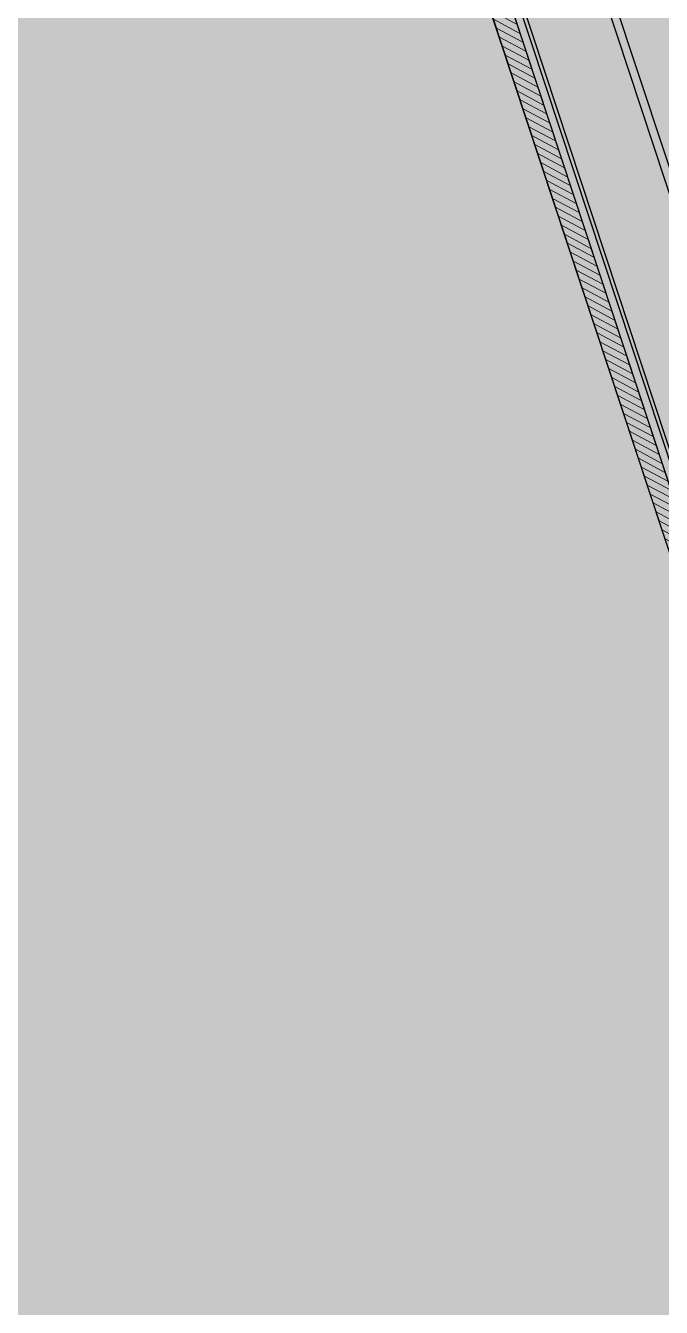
# Model space of a CAD drawing. Header units: metres. Extents: x 678805 to 1359287, y 2747329 to 5497370.
# Drawn here: x 679896.2318 to 679896.383, y 2748645.4954 to 2748645.8004 of the extents above; entities that cross this region are included whole.
import ezdxf

# ---------------------------------------------------------------- set-up
doc = ezdxf.new("R2010")
doc.units = ezdxf.units.M
for name, color, linetype in [('00_XREF_MON_HSC_PAVEMENT', 7, 'Continuous'), ('00_XREF_TWQ_BUILDINGS', 7, 'Continuous'), ('XREF_MON_BUILDINGS$0$00-Modulos DEFINIDOS', 7, 'Continuous'), ('XREF_MON_BUILDINGS$0$00-Modulos ROOFS', 2, 'Continuous'), ('XREF_MON_BUILDINGS$0$02-L-01_Struture aux', 4, 'Continuous'), ('XREF_MON_BUILDINGS$0$02-L-panel', 5, 'Continuous')]:
    doc.layers.add(name, color=color, linetype=linetype)
doc.layers.add('XREF_MON_BUILDINGS$0$0-WIPEOUTS', color=7, linetype='Continuous', true_color=0xffffff)
doc.layers.add('XREF_MON_BUILDINGS$0$02-H-254', color=254, linetype='Continuous', lineweight=0)
for name, color, linetype, lineweight, true_color in [('XREF_MON_BUILDINGS$0$02-KH-01 Water_Toilets', 7, 'Continuous', 30, 0x3877ff), ('XREF_MON_HSC_PAVEMENT$0$03-TR-Pavement_01_Compacted Ground', 7, 'Continuous', 5, 0x5a4f30), ('XREF_MON_HSC_PAVEMENT$0$03-TR-Pavement_06_Concrete Slab in situ', 7, 'Continuous', 9, 0xf7f7f7)]:
    doc.layers.add(name, color=color, linetype=linetype, lineweight=lineweight, true_color=true_color)
doc.layers.get('XREF_MON_BUILDINGS$0$02-KH-01 Water_Toilets').off()

# ---------------------------------------------------------------- blocks, each defined once
blk = doc.blocks.new('XREF_MON_BUILDINGS$0$modulo kiosco')
at = {"layer": 'XREF_MON_BUILDINGS$0$0-WIPEOUTS', "true_color": 0xfcfcfc}
h = blk.add_hatch(color=7, dxfattribs=at)
h.dxf.hatch_style = 1
h.paths.add_polyline_path([(119.6986085139215, -61.62058441969566), (119.6986085125245, -56.82058442011476), (124.4986085132696, -56.82058442058042), (124.4986085123383, -61.62058442132547)])
at = {"layer": 'XREF_MON_BUILDINGS$0$00-Modulos ROOFS', "lineweight": 0}
blk.add_lwpolyline([(119.6986085139215, -61.62058441969566), (119.6986085125245, -56.82058442011476), (124.4986085132696, -56.82058442058042), (124.4986085123383, -61.62058442132547)], close=True, dxfattribs=at)
at = {"layer": 'XREF_MON_BUILDINGS$0$00-Modulos ROOFS'}
blk.add_lwpolyline([(124.4986085137352, -57.12058442062698), (124.4986085132696, -56.82058442058042), (124.1986085125245, -56.82058442151174), (119.9986085128039, -56.82058442034759), (119.6986085125245, -56.82058442011476), (119.6986085125245, -57.12058442085981), (119.6986085134558, -61.32058442058042), (119.6986085139215, -61.62058441969566), (119.9986085128039, -61.62058442062698), (124.1986085125245, -61.62058442109264), (124.4986085123383, -61.62058442132547), (124.4986085128039, -61.32058442081325)], close=True, dxfattribs=at)
blk = doc.blocks.new('XREF_MON_BUILDINGS$0$A$C61F93961')
at = {"layer": 'XREF_MON_BUILDINGS$0$02-H-254', "ltscale": 125}
h = blk.add_hatch(dxfattribs=at)
h.set_pattern_fill('ANSI31', color=256, scale=0.0005, angle=180, style=0)
h.set_pattern_definition([(225, (257.5004317846482, 171.9809466341668), (0.001122532015133644, -0.001122532015133644), [])])
h.paths.add_polyline_path([(0.02386382968487055, -0.01400000000285218), (0.02386288463216601, -0.004932537467283282), (0.5973436423223184, -0.004924154091161981), (0.5973436423223184, 1.331605597343355e-06), (0.008321258678762433, 0), (0.008321258678762433, -0.006549999998242129), (0.01632125867811851, -0.006549999998242129), (0.01632125867811851, -0.008150000008754432), (0.008321258678762433, -0.008150000008754432), (0.008321258678762433, -0.01400000000285218)])
at = {"layer": 'XREF_MON_BUILDINGS$0$02-L-01_Struture aux'}
for p, q in [((4.774424653506436, -0.02674228569560455), (0.03223181738329117, -0.02674228569560455)), ((0.03223181738329117, -0.02869217211398833), (4.774424653460841, -0.02869228299654125))]:
    blk.add_line(p, q, dxfattribs=at)
for points in [[(0.03223181738329117, -0.006847578853092173), (4.774424734222386, -0.006847577937202587)], [(4.774424653953609, -0.007617729807003926), (0.03223181738329117, -0.007617730722893512)]]:
    blk.add_lwpolyline(points, dxfattribs=at)
at = {"layer": 'XREF_MON_BUILDINGS$0$02-L-panel'}
blk.add_line((4.200944176126569, -0.004920402750007824), (0.02386288463216601, -0.004932537467283282), dxfattribs=at)
blk.add_lwpolyline([(0.02386382968487055, -0.01400000000285218), (0.008321258678762433, -0.01400000000285218), (0.008321258678762433, -0.008150000008754432), (0.01632125867811851, -0.008150000008754432), (0.01632125867811851, -0.006549999998242129), (0.008321258678762433, -0.006549999998242129), (0.008321258678762433, 0), (0.5973436423223184, 1.331605597343355e-06), (0.5973436423223184, -0.004924154091161981), (0.02386288463216601, -0.004932537467283282), (0.02386382968487055, -0.01400000000285218), (0.02386382968487055, -0.01400000000285218), (0.02386325048124149, -0.01400000000285218), (0.008321258678762433, -0.01400000000285218), (0.008321258678762433, -0.008150000008754432)], dxfattribs=at)
blk = doc.blocks.new('XREF_MON_BUILDINGS')
at = {"layer": 'XREF_MON_BUILDINGS$0$02-KH-01 Water_Toilets', "linetype": 'Continuous', "rotation": 108.2706825756396}
blk.add_blockref('XREF_MON_BUILDINGS$0$modulo kiosco', (679879.9942654095, 2748514.078854871), dxfattribs=at)
at = {"layer": 'XREF_MON_BUILDINGS$0$00-Modulos DEFINIDOS', "rotation": 108.2706826400016}
blk.add_blockref('XREF_MON_BUILDINGS$0$A$C61F93961', (679896.4361926252, 2748645.51994199), dxfattribs=at)
blk = doc.blocks.new('XREF_MON_HSC_PAVEMENT')
at = {"layer": 'XREF_MON_HSC_PAVEMENT$0$03-TR-Pavement_01_Compacted Ground', "linetype": 'Continuous'}
h = blk.add_hatch(dxfattribs=at)
h.set_pattern_fill('ANSI31', color=256, scale=0.059, angle=45)
h.set_pattern_definition([(90, (652974.1167151183, 2717198.732228751), (-0.187325, 0), [])])
h.paths.add_polyline_path([(679901.3286003172, 2748646.073674789), (679896.4362206, 2748645.519857257), (679891.9899451599, 2748654.202373384), (679897.9907274209, 2748656.183535898)], flags=17)
at = {"layer": 'XREF_MON_HSC_PAVEMENT$0$03-TR-Pavement_06_Concrete Slab in situ', "linetype": 'Continuous'}
h = blk.add_hatch(color=256, dxfattribs=at)
h.dxf.hatch_style = 1
h.paths.add_polyline_path([(679897.9907274209, 2748656.183535898), (679891.9899451599, 2748654.202373384), (679895.5772904027, 2748643.336934777), (679901.3286003172, 2748646.073674789)])

msp = doc.modelspace()

# ---------------------------------------------------------------- block references
at = {"layer": '00_XREF_MON_HSC_PAVEMENT'}
msp.add_blockref('XREF_MON_HSC_PAVEMENT', (0, 0), dxfattribs=at)

# ---------------------------------------------------------------- next in the draw order: block references
at = {"layer": '00_XREF_TWQ_BUILDINGS'}
msp.add_blockref('XREF_MON_BUILDINGS', (0, 0), dxfattribs=at)

# ---------------------------------------------------------------- next in the draw order: block references
msp.add_blockref('XREF_MON_BUILDINGS', (0, 0))

doc.saveas('drawing.dxf')
